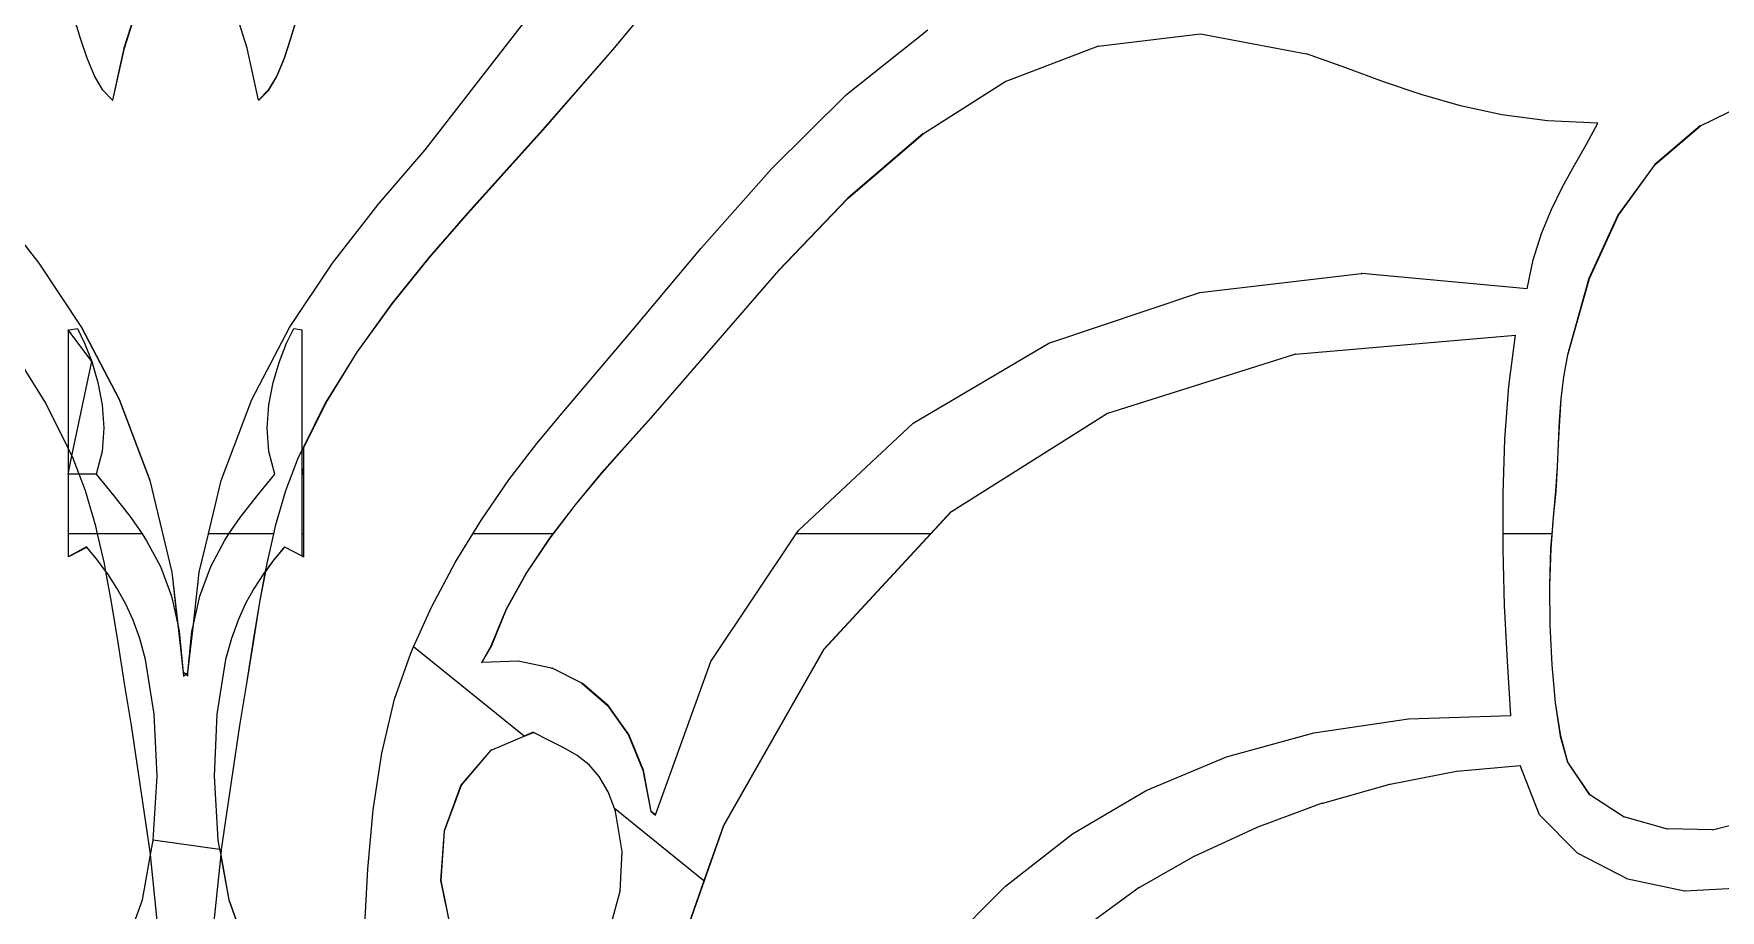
# Model space of a CAD drawing. Header units: inches. Extents: x -343 to 13887, y -13069 to -746.
# Drawn here: x 2805.66 to 2816.23, y -9102.24 to -9096.74 of the extents above; entities that cross this region are included whole.
import ezdxf

# ---------------------------------------------------------------- set-up
doc = ezdxf.new("R2010")
doc.units = ezdxf.units.IN
doc.header["$LTSCALE"] = 17
doc.header["$MEASUREMENT"] = 0

msp = doc.modelspace()

# ---------------------------------------------------------------- linework, layer by layer
for p, q in [((2808.113, -9097.47), (2808.982, -9096.35)), ((2809.72, -9096.323), (2809.286, -9096.845)), ((2809.289, -9096.845), (2809.723, -9096.323)), ((2806.328, -9096.513), (2806.226, -9096.834)), ((2806.229, -9096.834), (2806.33, -9096.513)), ((2806.997, -9096.834), (2806.896, -9096.513)), ((2805.954, -9096.774), (2805.917, -9096.65)), ((2807.307, -9096.65), (2807.269, -9096.774)), ((2807.272, -9096.774), (2807.31, -9096.65)), ((2810.754, -9097.125), (2811.263, -9096.719)), ((2805.995, -9096.896), (2805.954, -9096.774)), ((2806.226, -9096.834), (2806.154, -9097.159)), ((2806.157, -9097.159), (2806.229, -9096.834)), ((2806.226, -9096.834), (2806.229, -9096.834)), ((2807.069, -9097.159), (2806.997, -9096.834)), ((2807.269, -9096.774), (2807.229, -9096.896)), ((2807.231, -9096.896), (2807.272, -9096.774)), ((2807.272, -9096.774), (2807.269, -9096.774)), ((2811.754, -9097.04), (2812.328, -9096.821)), ((2812.331, -9096.821), (2812.328, -9096.821)), ((2812.331, -9096.821), (2812.972, -9096.744)), ((2812.972, -9096.744), (2813.635, -9096.869)), ((2806.041, -9097.008), (2805.995, -9096.896)), ((2807.229, -9096.896), (2807.183, -9097.008)), ((2807.186, -9097.008), (2807.231, -9096.896)), ((2807.231, -9096.896), (2807.229, -9096.896)), ((2809.286, -9096.845), (2808.849, -9097.346)), ((2808.852, -9097.346), (2809.289, -9096.845)), ((2809.286, -9096.845), (2809.289, -9096.845)), ((2813.881, -9096.957), (2813.635, -9096.869)), ((2806.093, -9097.098), (2806.041, -9097.008)), ((2807.183, -9097.008), (2807.13, -9097.098)), ((2807.133, -9097.098), (2807.186, -9097.008)), ((2807.186, -9097.008), (2807.183, -9097.008)), ((2811.236, -9097.368), (2811.751, -9097.04)), ((2811.751, -9097.04), (2811.754, -9097.04)), ((2814.118, -9097.044), (2813.881, -9096.957)), ((2814.355, -9097.125), (2814.118, -9097.044)), ((2806.154, -9097.159), (2806.093, -9097.098)), ((2807.13, -9097.098), (2807.071, -9097.157)), ((2807.072, -9097.159), (2807.133, -9097.098)), ((2807.133, -9097.098), (2807.13, -9097.098)), ((2810.285, -9097.588), (2810.754, -9097.125)), ((2814.6, -9097.196), (2814.355, -9097.125)), ((2816.105, -9097.321), (2816.442, -9097.155)), ((2806.154, -9097.159), (2806.157, -9097.159)), ((2807.071, -9097.157), (2807.069, -9097.159)), ((2807.072, -9097.159), (2807.069, -9097.159)), ((2807.071, -9097.157), (2807.072, -9097.159)), ((2814.86, -9097.252), (2814.6, -9097.196)), ((2815.145, -9097.29), (2814.86, -9097.252)), ((2808.849, -9097.346), (2808.379, -9097.868)), ((2808.382, -9097.868), (2808.852, -9097.346)), ((2808.849, -9097.346), (2808.852, -9097.346)), ((2815.461, -9097.304), (2815.145, -9097.29)), ((2815.389, -9097.436), (2815.461, -9097.304)), ((2816.102, -9097.321), (2815.818, -9097.562)), ((2815.821, -9097.562), (2816.105, -9097.321)), ((2816.102, -9097.321), (2816.105, -9097.321)), ((2807.818, -9097.813), (2808.113, -9097.47)), ((2811.233, -9097.368), (2810.761, -9097.774)), ((2810.764, -9097.774), (2811.236, -9097.368)), ((2811.233, -9097.368), (2811.236, -9097.368)), ((2815.314, -9097.568), (2815.389, -9097.436)), ((2815.24, -9097.703), (2815.314, -9097.568)), ((2815.818, -9097.562), (2815.587, -9097.88)), ((2815.59, -9097.88), (2815.821, -9097.562)), ((2815.818, -9097.562), (2815.821, -9097.562)), ((2809.843, -9098.088), (2810.285, -9097.588)), ((2810.761, -9097.774), (2810.327, -9098.227)), ((2810.33, -9098.227), (2810.764, -9097.774)), ((2810.761, -9097.774), (2810.764, -9097.774)), ((2815.17, -9097.845), (2815.24, -9097.703)), ((2805.405, -9097.813), (2805.692, -9098.181)), ((2805.695, -9098.181), (2805.408, -9097.813)), ((2807.532, -9098.181), (2807.818, -9097.813)), ((2808.379, -9097.868), (2808.139, -9098.144)), ((2808.142, -9098.144), (2808.382, -9097.868)), ((2808.379, -9097.868), (2808.382, -9097.868)), ((2815.108, -9097.996), (2815.17, -9097.845)), ((2815.587, -9097.88), (2815.405, -9098.277)), ((2815.408, -9098.277), (2815.59, -9097.88)), ((2815.587, -9097.88), (2815.59, -9097.88)), ((2815.056, -9098.161), (2815.108, -9097.996)), ((2809.413, -9098.601), (2809.843, -9098.088)), ((2805.692, -9098.181), (2805.959, -9098.585)), ((2805.695, -9098.181), (2805.692, -9098.181)), ((2805.962, -9098.585), (2805.695, -9098.181)), ((2807.264, -9098.585), (2807.532, -9098.181)), ((2808.139, -9098.144), (2807.905, -9098.434)), ((2807.908, -9098.434), (2808.142, -9098.144)), ((2808.139, -9098.144), (2808.142, -9098.144)), ((2815.019, -9098.341), (2815.056, -9098.161)), ((2810.327, -9098.227), (2809.919, -9098.697)), ((2809.922, -9098.697), (2810.33, -9098.227)), ((2810.327, -9098.227), (2810.33, -9098.227)), ((2812.968, -9098.364), (2813.979, -9098.245)), ((2813.979, -9098.245), (2813.982, -9098.245)), ((2813.982, -9098.245), (2813.981, -9098.245)), ((2815.019, -9098.341), (2813.982, -9098.245)), ((2815.405, -9098.277), (2815.27, -9098.756)), ((2815.272, -9098.756), (2815.408, -9098.277)), ((2815.405, -9098.277), (2815.408, -9098.277)), ((2812.021, -9098.682), (2812.968, -9098.364)), ((2807.905, -9098.434), (2807.685, -9098.738)), ((2807.688, -9098.738), (2807.908, -9098.434)), ((2807.905, -9098.434), (2807.908, -9098.434)), ((2806.024, -9098.798), (2805.876, -9098.599)), ((2805.876, -9098.599), (2805.876, -9099.34)), ((2805.876, -9098.599), (2805.882, -9098.599)), ((2805.882, -9098.599), (2805.934, -9098.59)), ((2805.934, -9098.59), (2805.979, -9098.683)), ((2805.962, -9098.585), (2805.959, -9098.585)), ((2805.959, -9098.585), (2806.195, -9099.036)), ((2806.198, -9099.036), (2805.962, -9098.585)), ((2807.028, -9099.036), (2807.264, -9098.585)), ((2807.244, -9098.683), (2807.29, -9098.59)), ((2807.29, -9098.59), (2807.342, -9098.599)), ((2807.342, -9099.351), (2807.342, -9098.599)), ((2808.982, -9099.108), (2809.413, -9098.601)), ((2813.566, -9098.752), (2814.946, -9098.632)), ((2814.903, -9098.951), (2814.946, -9098.632)), ((2805.737, -9099.059), (2805.538, -9098.738)), ((2805.979, -9098.683), (2806.024, -9098.798)), ((2807.2, -9098.798), (2807.244, -9098.683)), ((2807.685, -9098.738), (2807.487, -9099.059)), ((2807.49, -9099.059), (2807.688, -9098.738)), ((2807.685, -9098.738), (2807.688, -9098.738)), ((2809.919, -9098.697), (2809.527, -9099.15)), ((2809.529, -9099.15), (2809.922, -9098.697)), ((2809.919, -9098.697), (2809.922, -9098.697)), ((2811.171, -9099.184), (2812.021, -9098.682)), ((2805.9, -9099.388), (2806.024, -9098.798)), ((2806.024, -9098.798), (2806.062, -9098.928)), ((2807.161, -9098.928), (2807.2, -9098.798)), ((2812.391, -9099.121), (2813.563, -9098.752)), ((2813.566, -9098.752), (2813.563, -9098.752)), ((2815.27, -9098.756), (2815.245, -9098.893)), ((2815.248, -9098.893), (2815.272, -9098.756)), ((2815.27, -9098.756), (2815.272, -9098.756)), ((2806.062, -9098.928), (2806.09, -9099.069)), ((2807.134, -9099.069), (2807.161, -9098.928)), ((2814.878, -9099.284), (2814.903, -9098.951)), ((2815.245, -9098.893), (2815.229, -9099.031)), ((2815.232, -9099.031), (2815.248, -9098.893)), ((2815.245, -9098.893), (2815.248, -9098.893)), ((2806.198, -9099.036), (2806.195, -9099.036)), ((2806.195, -9099.036), (2806.388, -9099.543)), ((2806.391, -9099.543), (2806.198, -9099.036)), ((2806.835, -9099.543), (2807.028, -9099.036)), ((2815.229, -9099.031), (2815.219, -9099.169)), ((2815.222, -9099.169), (2815.232, -9099.031)), ((2815.229, -9099.031), (2815.232, -9099.031)), ((2805.876, -9099.34), (2805.737, -9099.059)), ((2806.09, -9099.069), (2806.1, -9099.215)), ((2807.123, -9099.215), (2807.134, -9099.069)), ((2807.35, -9099.34), (2807.49, -9099.059)), ((2807.487, -9099.059), (2807.35, -9099.334)), ((2807.487, -9099.059), (2807.49, -9099.059)), ((2808.813, -9099.311), (2808.982, -9099.108)), ((2809.527, -9099.15), (2809.378, -9099.316)), ((2809.381, -9099.316), (2809.529, -9099.15)), ((2809.527, -9099.15), (2809.529, -9099.15)), ((2811.412, -9099.737), (2812.388, -9099.121)), ((2812.388, -9099.121), (2812.391, -9099.121)), ((2806.1, -9099.215), (2806.089, -9099.362)), ((2807.134, -9099.362), (2807.123, -9099.215)), ((2810.454, -9099.854), (2811.171, -9099.184)), ((2815.219, -9099.169), (2815.213, -9099.311)), ((2815.215, -9099.311), (2815.222, -9099.169)), ((2815.219, -9099.169), (2815.222, -9099.169)), ((2805.876, -9099.34), (2805.876, -9099.503)), ((2805.9, -9099.388), (2805.876, -9099.34)), ((2806.089, -9099.362), (2806.051, -9099.503)), ((2807.172, -9099.503), (2807.134, -9099.362)), ((2807.342, -9099.351), (2807.318, -9099.399)), ((2807.35, -9099.334), (2807.342, -9099.351)), ((2807.342, -9099.357), (2807.35, -9099.34)), ((2807.342, -9099.357), (2807.342, -9099.351)), ((2807.342, -9099.462), (2807.342, -9099.357)), ((2807.35, -9099.334), (2807.35, -9099.34)), ((2807.35, -9099.34), (2807.35, -9099.503)), ((2808.638, -9099.539), (2808.813, -9099.311)), ((2809.378, -9099.316), (2809.217, -9099.498)), ((2809.22, -9099.498), (2809.381, -9099.316)), ((2809.378, -9099.316), (2809.381, -9099.316)), ((2814.867, -9099.626), (2814.878, -9099.284)), ((2815.213, -9099.311), (2815.206, -9099.457)), ((2815.209, -9099.457), (2815.215, -9099.311)), ((2815.213, -9099.311), (2815.215, -9099.311)), ((2805.876, -9099.503), (2805.9, -9099.388)), ((2805.906, -9099.399), (2805.9, -9099.388)), ((2805.945, -9099.503), (2805.906, -9099.399)), ((2807.318, -9099.399), (2807.238, -9099.608)), ((2807.35, -9099.503), (2807.342, -9099.462)), ((2807.342, -9099.503), (2807.342, -9099.462)), ((2815.206, -9099.457), (2815.196, -9099.61)), ((2815.199, -9099.61), (2815.209, -9099.457)), ((2815.206, -9099.457), (2815.209, -9099.457)), ((2805.876, -9099.503), (2805.876, -9099.878)), ((2805.945, -9099.503), (2805.876, -9099.503)), ((2806.051, -9099.503), (2805.945, -9099.503)), ((2805.985, -9099.608), (2805.945, -9099.503)), ((2806.051, -9099.503), (2806.163, -9099.639)), ((2806.391, -9099.543), (2806.388, -9099.543)), ((2806.388, -9099.543), (2806.526, -9100.117)), ((2806.529, -9100.117), (2806.391, -9099.543)), ((2806.755, -9099.878), (2806.835, -9099.543)), ((2807.06, -9099.639), (2807.172, -9099.503)), ((2807.342, -9099.503), (2807.35, -9099.503)), ((2807.342, -9099.878), (2807.342, -9099.503)), ((2807.35, -9099.503), (2807.35, -9099.878)), ((2808.466, -9099.79), (2808.638, -9099.539)), ((2809.217, -9099.498), (2809.053, -9099.695)), ((2809.056, -9099.695), (2809.22, -9099.498)), ((2809.217, -9099.498), (2809.22, -9099.498)), ((2806.05, -9099.83), (2805.985, -9099.608)), ((2806.163, -9099.639), (2806.27, -9099.775)), ((2806.953, -9099.775), (2807.06, -9099.639)), ((2807.238, -9099.608), (2807.174, -9099.83)), ((2814.867, -9099.878), (2814.867, -9099.626)), ((2815.196, -9099.61), (2815.181, -9099.772)), ((2815.184, -9099.772), (2815.199, -9099.61)), ((2815.196, -9099.61), (2815.199, -9099.61)), ((2806.27, -9099.775), (2806.339, -9099.878)), ((2806.884, -9099.878), (2806.953, -9099.775)), ((2808.412, -9099.878), (2808.466, -9099.79)), ((2808.896, -9099.904), (2809.056, -9099.695)), ((2809.053, -9099.695), (2808.913, -9099.878)), ((2809.053, -9099.695), (2809.056, -9099.695)), ((2810.614, -9100.599), (2811.412, -9099.737)), ((2811.409, -9099.737), (2811.279, -9099.878)), ((2811.409, -9099.737), (2811.412, -9099.737)), ((2815.168, -9099.969), (2815.184, -9099.772)), ((2815.181, -9099.772), (2815.173, -9099.878)), ((2815.181, -9099.772), (2815.184, -9099.772)), ((2805.876, -9099.878), (2805.876, -9100.021)), ((2806.061, -9099.878), (2805.876, -9099.878)), ((2806.061, -9099.878), (2806.05, -9099.83)), ((2806.339, -9099.878), (2806.061, -9099.878)), ((2806.103, -9100.063), (2806.061, -9099.878)), ((2806.339, -9099.878), (2806.368, -9099.921)), ((2806.697, -9100.117), (2806.755, -9099.878)), ((2806.884, -9099.878), (2806.755, -9099.878)), ((2806.855, -9099.921), (2806.884, -9099.878)), ((2807.163, -9099.878), (2806.884, -9099.878)), ((2807.163, -9099.878), (2807.121, -9100.063)), ((2807.174, -9099.83), (2807.163, -9099.878)), ((2807.342, -9099.878), (2807.35, -9099.878)), ((2807.342, -9100.016), (2807.342, -9099.878)), ((2807.35, -9099.878), (2807.35, -9100.021)), ((2808.301, -9100.057), (2808.412, -9099.878)), ((2808.913, -9099.878), (2808.412, -9099.878)), ((2808.913, -9099.878), (2808.893, -9099.904)), ((2809.904, -9100.678), (2810.438, -9099.878)), ((2810.438, -9099.878), (2810.454, -9099.854)), ((2811.279, -9099.878), (2810.438, -9099.878)), ((2811.279, -9099.878), (2810.611, -9100.599)), ((2815.173, -9099.878), (2814.867, -9099.878)), ((2814.867, -9099.975), (2814.867, -9099.878)), ((2815.173, -9099.878), (2815.165, -9099.969)), ((2805.992, -9099.959), (2805.885, -9100.018)), ((2805.885, -9100.018), (2805.993, -9099.96)), ((2805.993, -9099.96), (2805.992, -9099.959)), ((2806.06, -9100.043), (2805.993, -9099.96)), ((2806.368, -9099.921), (2806.454, -9100.082)), ((2806.77, -9100.082), (2806.855, -9099.921)), ((2807.231, -9099.959), (2807.163, -9100.043)), ((2807.166, -9100.043), (2807.233, -9099.96)), ((2807.233, -9099.96), (2807.231, -9099.959)), ((2807.342, -9100.018), (2807.233, -9099.96)), ((2808.893, -9099.904), (2808.746, -9100.123)), ((2808.749, -9100.123), (2808.896, -9099.904)), ((2808.893, -9099.904), (2808.896, -9099.904)), ((2814.877, -9100.326), (2814.867, -9099.975)), ((2815.165, -9099.969), (2815.158, -9100.2)), ((2815.161, -9100.2), (2815.168, -9099.969)), ((2815.165, -9099.969), (2815.168, -9099.969)), ((2805.885, -9100.018), (2805.876, -9100.021)), ((2805.885, -9100.018), (2805.885, -9100.016)), ((2806.112, -9100.113), (2806.06, -9100.043)), ((2806.112, -9100.113), (2806.103, -9100.063)), ((2806.124, -9100.128), (2806.112, -9100.113)), ((2806.148, -9100.306), (2806.112, -9100.113)), ((2806.454, -9100.082), (2806.523, -9100.268)), ((2806.701, -9100.268), (2806.77, -9100.082)), ((2807.111, -9100.113), (2807.075, -9100.306)), ((2807.078, -9100.306), (2807.114, -9100.113)), ((2807.111, -9100.113), (2807.1, -9100.128)), ((2807.121, -9100.063), (2807.111, -9100.113)), ((2807.115, -9100.107), (2807.111, -9100.113)), ((2807.114, -9100.113), (2807.166, -9100.043)), ((2807.114, -9100.113), (2807.115, -9100.107)), ((2807.163, -9100.043), (2807.115, -9100.107)), ((2807.166, -9100.043), (2807.163, -9100.043)), ((2807.342, -9100.016), (2807.35, -9100.021)), ((2807.342, -9100.018), (2807.342, -9100.016)), ((2807.342, -9100.018), (2807.35, -9100.021)), ((2808.152, -9100.337), (2808.301, -9100.057)), ((2806.182, -9100.218), (2806.124, -9100.128)), ((2806.235, -9100.314), (2806.182, -9100.218)), ((2806.529, -9100.117), (2806.526, -9100.117)), ((2806.526, -9100.117), (2806.56, -9100.421)), ((2806.565, -9100.446), (2806.529, -9100.117)), ((2806.661, -9100.446), (2806.697, -9100.117)), ((2807.042, -9100.218), (2806.988, -9100.314)), ((2807.1, -9100.128), (2807.042, -9100.218)), ((2808.746, -9100.123), (2808.621, -9100.349)), ((2808.623, -9100.349), (2808.749, -9100.123)), ((2808.746, -9100.123), (2808.749, -9100.123)), ((2815.158, -9100.2), (2815.161, -9100.2)), ((2815.158, -9100.2), (2815.16, -9100.448)), ((2815.163, -9100.448), (2815.161, -9100.2)), ((2806.19, -9100.557), (2806.148, -9100.306)), ((2806.283, -9100.419), (2806.235, -9100.314)), ((2806.523, -9100.268), (2806.563, -9100.446)), ((2806.661, -9100.446), (2806.701, -9100.268)), ((2806.988, -9100.314), (2806.941, -9100.419)), ((2807.075, -9100.306), (2807.034, -9100.557)), ((2807.037, -9100.557), (2807.078, -9100.306)), ((2807.075, -9100.306), (2807.078, -9100.306)), ((2814.894, -9100.674), (2814.877, -9100.326)), ((2806.325, -9100.534), (2806.283, -9100.419)), ((2806.565, -9100.446), (2806.56, -9100.421)), ((2806.56, -9100.421), (2806.563, -9100.446)), ((2806.941, -9100.419), (2806.899, -9100.534)), ((2808.04, -9100.585), (2808.152, -9100.337)), ((2808.621, -9100.349), (2808.525, -9100.581)), ((2808.528, -9100.581), (2808.623, -9100.349)), ((2808.621, -9100.349), (2808.623, -9100.349)), ((2806.361, -9100.664), (2806.325, -9100.534)), ((2806.563, -9100.446), (2806.568, -9100.472)), ((2806.563, -9100.446), (2806.596, -9100.747)), ((2806.574, -9100.487), (2806.565, -9100.446)), ((2806.568, -9100.472), (2806.565, -9100.446)), ((2806.568, -9100.472), (2806.572, -9100.487)), ((2806.572, -9100.487), (2806.574, -9100.487)), ((2806.572, -9100.487), (2806.596, -9100.747)), ((2806.599, -9100.747), (2806.574, -9100.487)), ((2806.627, -9100.747), (2806.661, -9100.446)), ((2806.627, -9100.747), (2806.652, -9100.487)), ((2806.652, -9100.487), (2806.661, -9100.446)), ((2806.899, -9100.534), (2806.863, -9100.664)), ((2815.16, -9100.448), (2815.163, -9100.448)), ((2815.16, -9100.448), (2815.172, -9100.699)), ((2815.175, -9100.699), (2815.163, -9100.448)), ((2806.23, -9100.815), (2806.19, -9100.557)), ((2807.034, -9100.557), (2806.993, -9100.815)), ((2806.996, -9100.815), (2807.037, -9100.557)), ((2807.034, -9100.557), (2807.037, -9100.557)), ((2807.922, -9100.913), (2808.023, -9100.624)), ((2808.023, -9100.624), (2808.04, -9100.585)), ((2808.734, -9101.144), (2808.04, -9100.585)), ((2808.525, -9100.581), (2808.466, -9100.685)), ((2808.469, -9100.684), (2808.528, -9100.581)), ((2808.525, -9100.581), (2808.528, -9100.581)), ((2810.611, -9100.599), (2809.982, -9101.705)), ((2809.985, -9101.705), (2810.614, -9100.599)), ((2810.611, -9100.599), (2810.614, -9100.599)), ((2806.416, -9101.007), (2806.361, -9100.664)), ((2806.596, -9100.747), (2806.599, -9100.747)), ((2806.596, -9100.747), (2806.598, -9100.768)), ((2806.613, -9100.757), (2806.599, -9100.747)), ((2806.599, -9100.749), (2806.599, -9100.747)), ((2806.613, -9100.757), (2806.627, -9100.747)), ((2806.626, -9100.768), (2806.627, -9100.747)), ((2806.863, -9100.664), (2806.807, -9101.007)), ((2808.466, -9100.685), (2808.469, -9100.684)), ((2808.696, -9100.675), (2808.469, -9100.684)), ((2808.905, -9100.719), (2808.696, -9100.675)), ((2808.905, -9100.719), (2808.908, -9100.719)), ((2809.094, -9100.812), (2808.908, -9100.719)), ((2809.557, -9101.637), (2809.904, -9100.678)), ((2814.916, -9101.016), (2814.894, -9100.674)), ((2815.172, -9100.699), (2815.175, -9100.699)), ((2815.172, -9100.699), (2815.193, -9100.936)), ((2815.196, -9100.936), (2815.175, -9100.699)), ((2806.274, -9101.079), (2806.23, -9100.815)), ((2806.598, -9100.768), (2806.613, -9100.757)), ((2806.613, -9100.757), (2806.626, -9100.768)), ((2806.993, -9100.815), (2806.95, -9101.079)), ((2806.952, -9101.079), (2806.996, -9100.815)), ((2806.993, -9100.815), (2806.996, -9100.815)), ((2809.094, -9100.812), (2809.097, -9100.812)), ((2809.094, -9100.812), (2809.256, -9100.952)), ((2809.259, -9100.952), (2809.097, -9100.812)), ((2807.841, -9101.251), (2807.922, -9100.913)), ((2809.256, -9100.952), (2809.386, -9101.135)), ((2809.256, -9100.952), (2809.259, -9100.952)), ((2809.389, -9101.135), (2809.259, -9100.952)), ((2815.193, -9100.936), (2815.196, -9100.936)), ((2815.193, -9100.936), (2815.226, -9101.144)), ((2815.229, -9101.144), (2815.196, -9100.936)), ((2806.433, -9101.396), (2806.416, -9101.007)), ((2806.807, -9101.007), (2806.791, -9101.396)), ((2813.682, -9101.124), (2814.275, -9101.037)), ((2814.275, -9101.037), (2814.916, -9101.016)), ((2806.389, -9101.856), (2806.274, -9101.079)), ((2806.95, -9101.079), (2806.835, -9101.856)), ((2806.838, -9101.856), (2806.952, -9101.079)), ((2806.95, -9101.079), (2806.952, -9101.079)), ((2808.526, -9101.233), (2808.734, -9101.144)), ((2808.79, -9101.12), (2808.734, -9101.144)), ((2808.734, -9101.144), (2808.792, -9101.121)), ((2808.792, -9101.121), (2808.79, -9101.12)), ((2808.891, -9101.172), (2808.792, -9101.121)), ((2809.386, -9101.135), (2809.478, -9101.358)), ((2809.386, -9101.135), (2809.389, -9101.135)), ((2809.481, -9101.358), (2809.389, -9101.135)), ((2813.135, -9101.274), (2813.682, -9101.124)), ((2815.226, -9101.144), (2815.229, -9101.144)), ((2815.226, -9101.144), (2815.27, -9101.307)), ((2815.272, -9101.307), (2815.229, -9101.144)), ((2807.788, -9101.607), (2807.841, -9101.251)), ((2808.524, -9101.233), (2808.337, -9101.453)), ((2808.34, -9101.453), (2808.526, -9101.233)), ((2808.526, -9101.233), (2808.524, -9101.233)), ((2808.983, -9101.219), (2808.891, -9101.172)), ((2809.066, -9101.267), (2808.983, -9101.219)), ((2809.14, -9101.325), (2809.066, -9101.267)), ((2812.631, -9101.485), (2813.135, -9101.274)), ((2809.204, -9101.398), (2809.14, -9101.325)), ((2809.478, -9101.358), (2809.481, -9101.358)), ((2809.478, -9101.358), (2809.527, -9101.618)), ((2809.529, -9101.618), (2809.481, -9101.358)), ((2814.16, -9101.446), (2814.575, -9101.364)), ((2814.575, -9101.364), (2814.578, -9101.364)), ((2814.578, -9101.364), (2814.975, -9101.328)), ((2815.095, -9101.638), (2814.975, -9101.328)), ((2815.27, -9101.307), (2815.407, -9101.51)), ((2815.27, -9101.307), (2815.272, -9101.307)), ((2815.41, -9101.51), (2815.272, -9101.307)), ((2806.409, -9101.796), (2806.433, -9101.396)), ((2806.791, -9101.396), (2806.815, -9101.796)), ((2808.337, -9101.453), (2808.232, -9101.739)), ((2808.235, -9101.739), (2808.34, -9101.453)), ((2808.337, -9101.453), (2808.34, -9101.453)), ((2809.26, -9101.493), (2809.204, -9101.398)), ((2812.17, -9101.756), (2812.631, -9101.485)), ((2813.737, -9101.565), (2814.157, -9101.446)), ((2814.157, -9101.446), (2814.16, -9101.446)), ((2809.299, -9101.599), (2809.26, -9101.493)), ((2813.734, -9101.565), (2813.325, -9101.717)), ((2813.734, -9101.565), (2813.737, -9101.565)), ((2815.407, -9101.51), (2815.41, -9101.51)), ((2815.41, -9101.51), (2815.627, -9101.651)), ((2807.755, -9101.979), (2807.788, -9101.607)), ((2809.86, -9102.051), (2809.299, -9101.599)), ((2809.306, -9101.618), (2809.299, -9101.599)), ((2809.348, -9101.868), (2809.306, -9101.618)), ((2809.527, -9101.618), (2809.529, -9101.618)), ((2809.557, -9101.637), (2809.529, -9101.618)), ((2809.529, -9101.618), (2809.556, -9101.639)), ((2809.556, -9101.639), (2809.557, -9101.637)), ((2815.333, -9101.878), (2815.095, -9101.638)), ((2815.627, -9101.651), (2815.63, -9101.651)), ((2815.63, -9101.651), (2815.896, -9101.726)), ((2816.18, -9101.731), (2816.446, -9101.662)), ((2806.392, -9101.889), (2806.409, -9101.796)), ((2806.825, -9101.855), (2806.409, -9101.796)), ((2806.815, -9101.796), (2806.825, -9101.855)), ((2808.232, -9101.739), (2808.21, -9102.05)), ((2808.213, -9102.05), (2808.235, -9101.739)), ((2808.232, -9101.739), (2808.235, -9101.739)), ((2809.51, -9103.055), (2809.985, -9101.705)), ((2809.982, -9101.705), (2809.86, -9102.051)), ((2809.982, -9101.705), (2809.985, -9101.705)), ((2811.749, -9102.084), (2812.17, -9101.756)), ((2812.938, -9101.894), (2813.322, -9101.717)), ((2813.322, -9101.717), (2813.325, -9101.717)), ((2815.896, -9101.726), (2815.899, -9101.726)), ((2816.18, -9101.731), (2815.899, -9101.726)), ((2806.342, -9102.17), (2806.392, -9101.889)), ((2806.392, -9101.889), (2806.389, -9101.856)), ((2806.461, -9102.565), (2806.392, -9101.889)), ((2806.832, -9101.889), (2806.752, -9102.669)), ((2806.835, -9101.856), (2806.825, -9101.855)), ((2806.825, -9101.855), (2806.832, -9101.889)), ((2806.833, -9101.879), (2806.832, -9101.889)), ((2806.832, -9101.889), (2806.833, -9101.899)), ((2806.835, -9101.856), (2806.833, -9101.879)), ((2806.834, -9101.889), (2806.833, -9101.879)), ((2806.833, -9101.899), (2806.834, -9101.889)), ((2806.833, -9101.899), (2806.882, -9102.17)), ((2806.834, -9101.889), (2806.838, -9101.856)), ((2806.885, -9102.17), (2806.834, -9101.889)), ((2806.835, -9101.856), (2806.838, -9101.856)), ((2809.335, -9102.116), (2809.348, -9101.868)), ((2812.591, -9102.091), (2812.936, -9101.894)), ((2812.936, -9101.894), (2812.938, -9101.894)), ((2815.65, -9102.041), (2815.333, -9101.878)), ((2807.734, -9102.365), (2807.755, -9101.979)), ((2808.21, -9102.05), (2808.213, -9102.05)), ((2808.21, -9102.05), (2808.272, -9102.348)), ((2808.275, -9102.348), (2808.213, -9102.05)), ((2809.273, -9102.346), (2809.335, -9102.116)), ((2809.86, -9102.051), (2809.507, -9103.055)), ((2811.367, -9102.468), (2811.749, -9102.084)), ((2812.298, -9102.302), (2812.588, -9102.091)), ((2812.588, -9102.091), (2812.591, -9102.091)), ((2816.004, -9102.117), (2815.65, -9102.041)), ((2816.004, -9102.117), (2816.006, -9102.117)), ((2816.355, -9102.098), (2816.006, -9102.117)), ((2806.229, -9102.482), (2806.342, -9102.17)), ((2806.885, -9102.17), (2806.882, -9102.17)), ((2806.882, -9102.17), (2806.994, -9102.482)), ((2806.997, -9102.482), (2806.885, -9102.17))]:
    msp.add_line(p, q)

doc.saveas('drawing.dxf')
